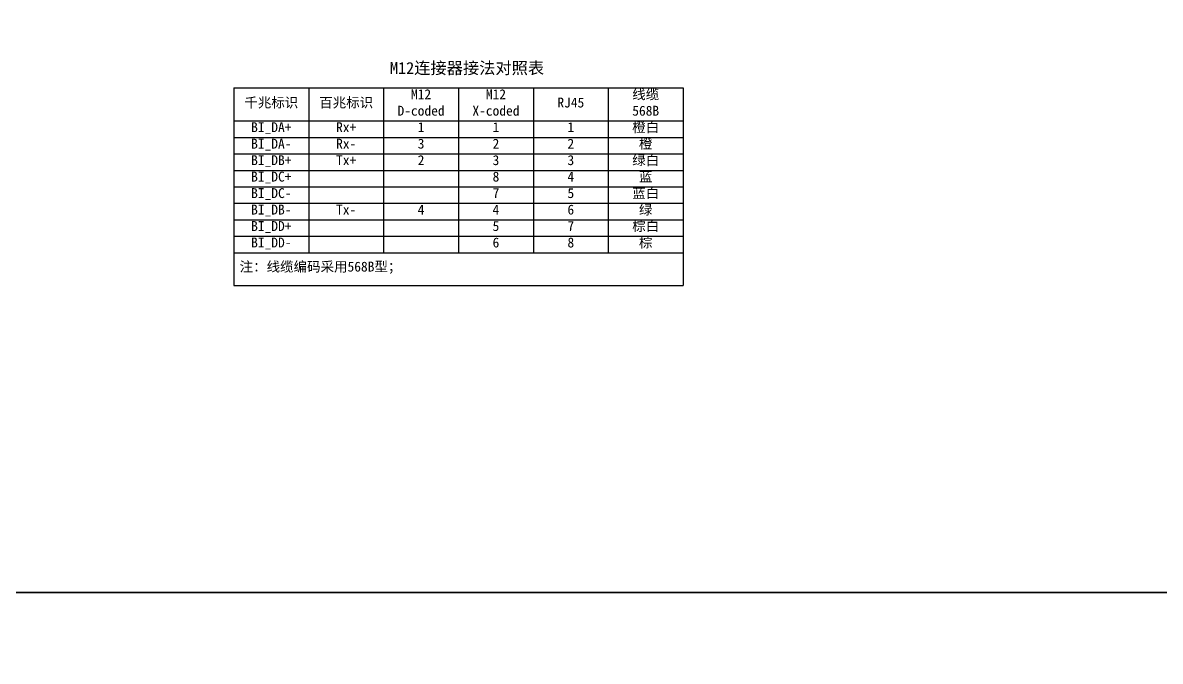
# Model space of a CAD drawing. Header units: millimetres. Extents: x -9110 to 102990, y -380 to 207980.
# Drawn here: x 12427 to 46940, y 101716 to 121095 of the extents above; entities that cross this region are included whole.
import ezdxf

# ---------------------------------------------------------------- set-up
doc = ezdxf.new("R2010")
doc.units = ezdxf.units.MM
doc.header["$LTSCALE"] = 1000
doc.header["$MEASUREMENT"] = 0
doc.styles.get("Standard").update_dxf_attribs({"font": 'simhei.ttf'})

msp = doc.modelspace()

# ---------------------------------------------------------------- linework, layer by layer
at = {"color": 7, "linetype": 'ByBlock', "ltscale": 0.5}
for p, q in [((18832, 119116), (32464, 119116)), ((18832, 118116), (32464, 118116)), ((18832, 117616), (32464, 117616)), ((18832, 117116), (32464, 117116)), ((18832, 116616), (32464, 116616)), ((18832, 116116), (32464, 116116)), ((18832, 115616), (32464, 115616)), ((18832, 115116), (32464, 115116)), ((18832, 114616), (32464, 114616)), ((18832, 114116), (32464, 114116)), ((18832, 113116), (32464, 113116))]:
    msp.add_line(p, q, dxfattribs=at)
for points in [[(-9110, 155890), (102990, 155890), (102990, 103800), (-9110, 103800)], [(-9110, 103800), (102990, 103800), (102990, 51710), (-9110, 51710)]]:
    msp.add_lwpolyline(points, close=True, dxfattribs=at)
for points in [[(18832, 119116), (18832, 113116)], [(21104, 119116), (21104, 114116)], [(23376, 119116), (23376, 114116)], [(25648, 119116), (25648, 114116)], [(27920, 119116), (27920, 114116)], [(30192, 119116), (30192, 114116)], [(32464, 119116), (32464, 113116)]]:
    msp.add_lwpolyline(points, dxfattribs=at)

# ---------------------------------------------------------------- texts
at = {"color": 7, "linetype": 'ByBlock', "ltscale": 0.5, "attachment_point": 1}
for s, width, insert, char_height in [('\\pxqc;{\\fSimHei|b1|i0|c134|p49;M12连接器接法对照表}', 11631.62, (20091, 119903), 361.16), ('\\pxqc;M12\\PD-coded', 2271.93, (23376, 119075), 300), ('\\pxqc;M12\\PX-coded', 2271.93, (25648, 119075), 300), ('\\pxqc;线缆\\P568B', 2271.93, (30192, 119075), 300), ('\\pxqc;千兆标识', 2271.93, (18832, 118824), 300), ('\\pxqc;百兆标识', 2271.93, (21104, 118824), 300), ('\\pxqc;RJ45', 2271.93, (27920, 118824), 300), ('\\pxqc;BI_DA+', 2271.93, (18832, 118075), 300), ('\\pxqc;Rx+', 2271.93, (21104, 118075), 300), ('\\pxqc;1', 2271.93, (23376, 118075), 300), ('\\pxqc;1', 2271.93, (25648, 118075), 300), ('\\pxqc;1', 2271.93, (27920, 118075), 300), ('\\pxqc;橙白', 2271.93, (30192, 118075), 300), ('\\pxqc;BI_DA-', 2271.93, (18832, 117575), 300), ('\\pxqc;Rx-', 2271.93, (21104, 117575), 300), ('\\pxqc;3', 2271.93, (23376, 117575), 300), ('\\pxqc;2', 2271.93, (25648, 117575), 300), ('\\pxqc;2', 2271.93, (27920, 117575), 300), ('\\pxqc;橙', 2271.93, (30192, 117575), 300), ('\\pxqc;BI_DB+', 2271.93, (18832, 117075), 300), ('\\pxqc;Tx+', 2271.93, (21104, 117075), 300), ('\\pxqc;2', 2271.93, (23376, 117075), 300), ('\\pxqc;3', 2271.93, (25648, 117075), 300), ('\\pxqc;3', 2271.93, (27920, 117075), 300), ('\\pxqc;绿白', 2271.93, (30192, 117075), 300), ('\\pxqc;BI_DC+', 2271.93, (18832, 116575), 300), ('\\pxqc;8', 2271.93, (25648, 116575), 300), ('\\pxqc;4', 2271.93, (27920, 116575), 300), ('\\pxqc;蓝', 2271.93, (30192, 116575), 300), ('\\pxqc;BI_DC-', 2271.93, (18832, 116075), 300), ('\\pxqc;7', 2271.93, (25648, 116075), 300), ('\\pxqc;5', 2271.93, (27920, 116075), 300), ('\\pxqc;蓝白', 2271.93, (30192, 116075), 300), ('\\pxqc;BI_DB-', 2271.93, (18832, 115575), 300), ('\\pxqc;Tx-', 2271.93, (21104, 115575), 300), ('\\pxqc;4', 2271.93, (23376, 115575), 300), ('\\pxqc;4', 2271.93, (25648, 115575), 300), ('\\pxqc;6', 2271.93, (27920, 115575), 300), ('\\pxqc;绿', 2271.93, (30192, 115575), 300), ('\\pxqc;BI_DD+', 2271.93, (18832, 115075), 300), ('\\pxqc;5', 2271.93, (25648, 115075), 300), ('\\pxqc;7', 2271.93, (27920, 115075), 300), ('\\pxqc;棕白', 2271.93, (30192, 115075), 300), ('\\pxqc;棕', 2271.93, (30192, 114575), 300), ('\\pxqc;BI_DD-', 2271.93, (18832, 114575), 300), ('\\pxqc;6', 2271.93, (25648, 114575), 300), ('\\pxqc;8', 2271.93, (27920, 114575), 300), ('\\pxql;注：线缆编码采用568B型；', 5839.29, (19007, 113844), 300)]:
    msp.add_mtext_dynamic_manual_height_columns(s, width=width, gutter_width=30.1, heights=[0], dxfattribs=dict(at, insert=insert, char_height=char_height))

doc.saveas('drawing.dxf')
